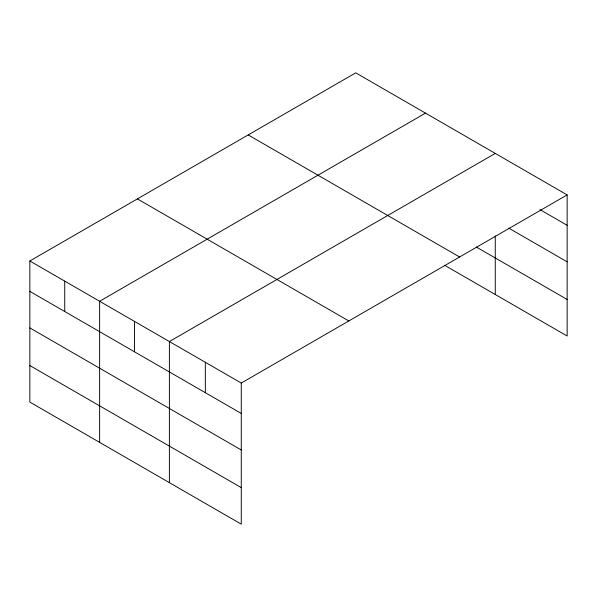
<?xml version="1.0" encoding="UTF-8"?>
<svg xmlns="http://www.w3.org/2000/svg" width="597" height="597" viewBox="0 0 597 597"><rect width="100%" height="100%" fill="white"/><g stroke="black" fill="none" stroke-linecap="round" stroke-linejoin="round"><path stroke-width="0.9" d="M567.15 194.906L355.73 72.841L29.85 260.986L29.85 402.094L241.27 524.159L241.27 383.05L567.15 194.906L567.15 336.014L444.526 265.217M425.497 113.124L99.617 301.269L99.617 442.377M495.264 153.407L169.391 341.551L169.391 482.66M539.994 209.622L567.15 225.3M508.845 228.173L567.15 261.837M476.242 246.994L567.15 299.478M248.188 134.929L459.608 256.994M137.392 198.898L348.812 320.962M29.85 260.986L241.27 383.05M29.85 291.381L241.27 413.445M29.85 327.917L241.27 449.981M29.85 365.558L241.27 487.622M495.264 235.942L495.264 294.515M205.331 362.297L205.331 392.692M134.504 321.41L134.504 351.805M64.737 281.127L64.737 311.522"/></g></svg>
